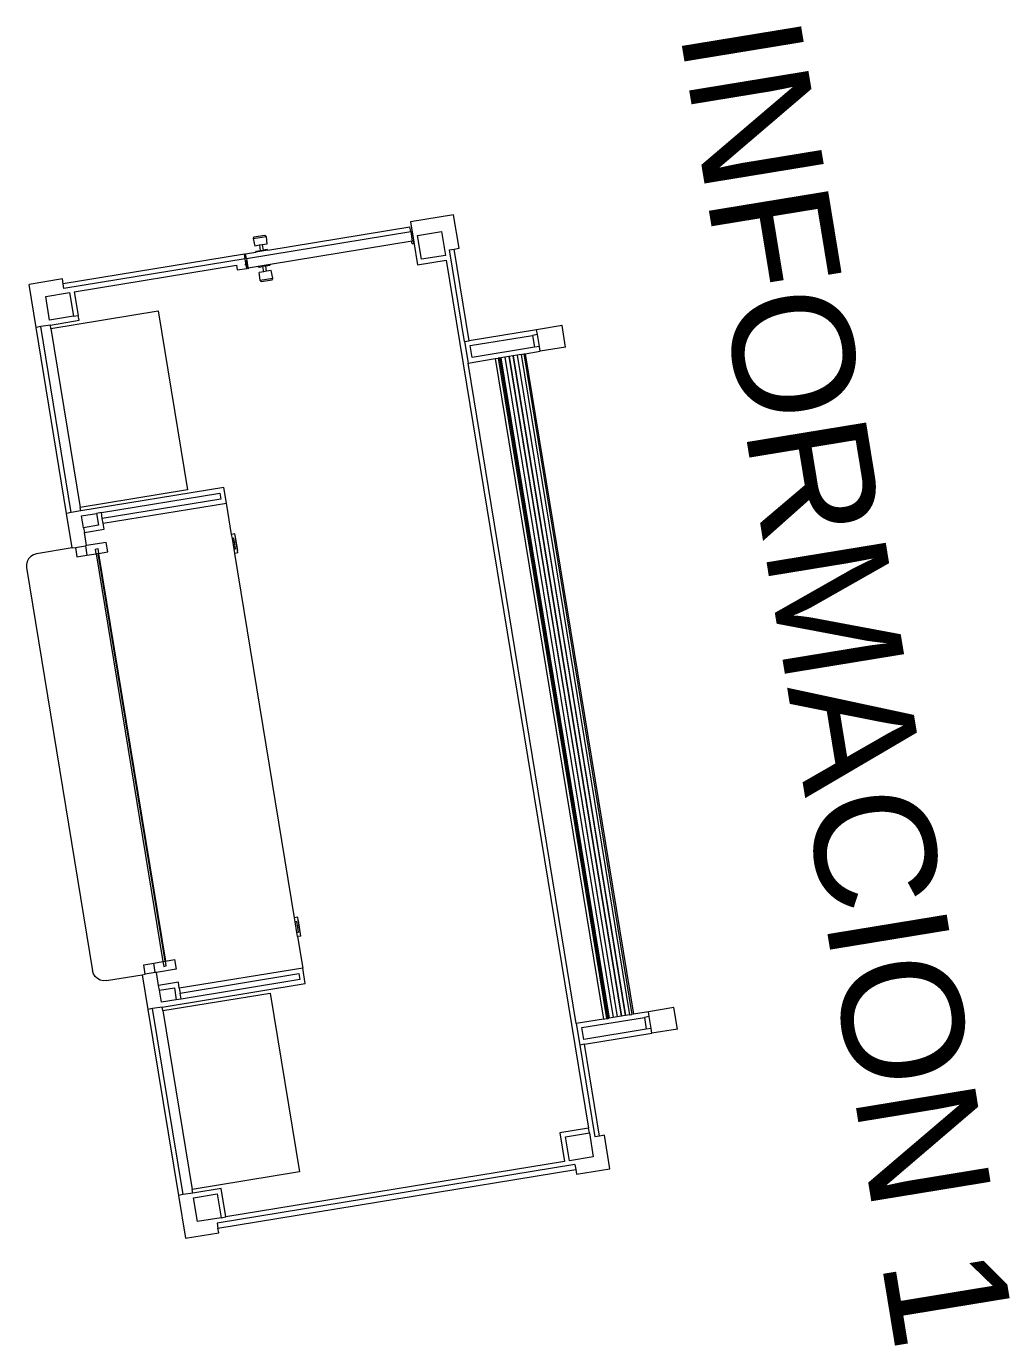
# Model space of a CAD drawing. Header units: metres. Extents: x 2 to 659295185, y -28 to 1124222152.
# Drawn here: x 655585.86 to 655589.93, y 1126563.69 to 1126569.14 of the extents above; entities that cross this region are included whole.
import ezdxf

# ---------------------------------------------------------------- set-up
doc = ezdxf.new("R2010")
doc.units = ezdxf.units.M
doc.header["$MEASUREMENT"] = 0
doc.layers.get('0').update_dxf_attribs({"linetype": 'CONTINUOUS'})
doc.layers.add('CCSM_XREF KIOSKOSE$0$Kiosko de Inf', color=42, linetype='CONTINUOUS')
doc.layers.add('modulo informacion', color=7, linetype='CONTINUOUS')
doc.styles.add('CCSM_XREF KIOSKOSE$0$Standard', font='txt')

msp = doc.modelspace()

# ---------------------------------------------------------------- linework, layer by layer
msp.add_line((655586.4327, 1126565.2762), (655586.1561, 1126566.9637))
msp.add_line((655586.4327, 1126565.2762), (655586.1561, 1126566.9637))
at = {"layer": 'modulo informacion', "lineweight": 5}
for p, q in [((655587.6251, 1126568.3647), (655587.4474, 1126568.3356)), ((655587.4474, 1126568.3356), (655587.4612, 1126568.2518)), ((655587.6477, 1126568.2266), (655587.6251, 1126568.3647)), ((655586.7681, 1126568.1837), (655587.448, 1126568.2952)), ((655586.7964, 1126568.2665), (655586.8491, 1126568.2752)), ((655586.7987, 1126568.2734), (655586.7964, 1126568.2665)), ((655586.7987, 1126568.2734), (655586.8447, 1126568.2809)), ((655586.8447, 1126568.2809), (655586.8491, 1126568.2752)), ((655586.8491, 1126568.2752), (655586.8526, 1126568.2436)), ((655586.8567, 1126568.2185), (655587.4448, 1126568.3149)), ((655587.448, 1126568.2952), (655587.4448, 1126568.3149)), ((655587.448, 1126568.2952), (655587.4545, 1126568.2557)), ((655587.4764, 1126568.2796), (655587.5756, 1126568.2958)), ((655587.4925, 1126568.1809), (655587.4764, 1126568.2796)), ((655587.5756, 1126568.2958), (655587.5917, 1126568.1971)), ((655586.7964, 1126568.2665), (655586.8032, 1126568.2355)), ((655586.8219, 1126568.2386), (655586.8032, 1126568.2355)), ((655586.8567, 1126568.2185), (655586.8073, 1126568.2104)), ((655586.8073, 1126568.2104), (655586.8094, 1126568.2146)), ((655586.8094, 1126568.2146), (655586.8254, 1126568.2173)), ((655586.8338, 1126568.2405), (655586.8219, 1126568.2386)), ((655586.8219, 1126568.2386), (655586.8254, 1126568.2173)), ((655586.8254, 1126568.2173), (655586.8373, 1126568.2192)), ((655586.8526, 1126568.2436), (655586.8338, 1126568.2405)), ((655586.8338, 1126568.2405), (655586.8373, 1126568.2192)), ((655586.8533, 1126568.2218), (655586.8373, 1126568.2192)), ((655586.8567, 1126568.2185), (655586.8533, 1126568.2218)), ((655587.4545, 1126568.2557), (655586.8664, 1126568.1593)), ((655587.4516, 1126568.2527), (655587.4513, 1126568.2514)), ((655587.4513, 1126568.2514), (655587.4513, 1126568.2501)), ((655587.4513, 1126568.2501), (655587.4517, 1126568.2489)), ((655587.4522, 1126568.2539), (655587.4516, 1126568.2527)), ((655587.4517, 1126568.2489), (655587.4524, 1126568.2478)), ((655587.4531, 1126568.2548), (655587.4522, 1126568.2539)), ((655587.4524, 1126568.2478), (655587.4533, 1126568.2469)), ((655587.4542, 1126568.2555), (655587.4531, 1126568.2548)), ((655587.4533, 1126568.2469), (655587.4545, 1126568.2463)), ((655587.4554, 1126568.2559), (655587.4542, 1126568.2555)), ((655587.4545, 1126568.2463), (655587.4558, 1126568.246)), ((655587.4568, 1126568.2559), (655587.4554, 1126568.2559)), ((655587.4558, 1126568.246), (655587.4571, 1126568.246)), ((655587.458, 1126568.2556), (655587.4568, 1126568.2559)), ((655587.4571, 1126568.246), (655587.4583, 1126568.2464)), ((655587.4592, 1126568.255), (655587.458, 1126568.2556)), ((655587.4583, 1126568.2464), (655587.4594, 1126568.2471)), ((655587.4601, 1126568.2541), (655587.4592, 1126568.255)), ((655587.4594, 1126568.2471), (655587.4603, 1126568.248)), ((655587.4608, 1126568.253), (655587.4601, 1126568.2541)), ((655587.4603, 1126568.248), (655587.4609, 1126568.2492)), ((655587.4612, 1126568.2518), (655587.4608, 1126568.253)), ((655587.4609, 1126568.2492), (655587.4612, 1126568.2504)), ((655587.4612, 1126568.2504), (655587.4612, 1126568.2518)), ((655587.4612, 1126568.2518), (655587.4766, 1126568.158)), ((655587.6082, 1126568.2201), (655587.628, 1126568.2233)), ((655587.6705, 1126567.8402), (655587.6082, 1126568.2201)), ((655587.628, 1126568.2233), (655587.6477, 1126568.2266)), ((655587.6903, 1126567.8434), (655587.628, 1126568.2233)), ((655586.7599, 1126568.2027), (655586.0099, 1126568.0797)), ((655586.7631, 1126568.1829), (655586.0131, 1126568.06)), ((655586.7631, 1126568.1829), (655586.7599, 1126568.2027)), ((655586.7662, 1126568.1643), (655586.7631, 1126568.1829)), ((655586.7637, 1126568.1606), (655586.7632, 1126568.1596)), ((655586.7643, 1126568.1616), (655586.7637, 1126568.1606)), ((655586.765, 1126568.1626), (655586.7643, 1126568.1616)), ((655586.7648, 1126568.2035), (655586.8073, 1126568.2104)), ((655586.7681, 1126568.1837), (655586.7648, 1126568.2035)), ((655586.7657, 1126568.1636), (655586.765, 1126568.1626)), ((655586.7662, 1126568.1643), (655586.7657, 1126568.1636)), ((655586.7664, 1126568.1646), (655586.7662, 1126568.1643)), ((655586.7672, 1126568.1583), (655586.7662, 1126568.1643)), ((655586.7671, 1126568.1655), (655586.7664, 1126568.1646)), ((655586.7679, 1126568.1664), (655586.7671, 1126568.1655)), ((655586.7687, 1126568.1673), (655586.7679, 1126568.1664)), ((655586.7681, 1126568.1837), (655586.7694, 1126568.1757)), ((655586.7694, 1126568.1757), (655586.7684, 1126568.1755)), ((655586.7684, 1126568.1755), (655586.7696, 1126568.1682)), ((655586.7695, 1126568.1681), (655586.7687, 1126568.1673)), ((655586.7694, 1126568.1757), (655586.7728, 1126568.155)), ((655586.7696, 1126568.1682), (655586.7695, 1126568.1681)), ((655586.7696, 1126568.1682), (655586.7711, 1126568.1589)), ((655586.7729, 1126568.1541), (655586.7697, 1126568.1739)), ((655587.4766, 1126568.158), (655587.595, 1126568.1774)), ((655587.5917, 1126568.1971), (655587.4925, 1126568.1809)), ((655587.595, 1126568.1774), (655588.1837, 1126564.5853)), ((655586.0558, 1126568.0467), (655586.7269, 1126568.1567)), ((655586.7269, 1126568.1567), (655586.7301, 1126568.137)), ((655586.7301, 1126568.137), (655586.7696, 1126568.1434)), ((655586.7626, 1126568.1585), (655586.7621, 1126568.1574)), ((655586.7672, 1126568.1583), (655586.7621, 1126568.1574)), ((655586.7632, 1126568.1596), (655586.7626, 1126568.1585)), ((655586.7711, 1126568.1589), (655586.7672, 1126568.1583)), ((655586.7696, 1126568.1434), (655586.7672, 1126568.1583)), ((655586.7711, 1126568.1589), (655586.7718, 1126568.1548)), ((655586.7728, 1126568.155), (655586.7718, 1126568.1548)), ((655586.7718, 1126568.1548), (655586.7741, 1126568.141)), ((655586.7728, 1126568.155), (655586.7746, 1126568.1443)), ((655586.7751, 1126568.1412), (655586.7741, 1126568.141)), ((655586.817, 1126568.1512), (655586.7746, 1126568.1443)), ((655586.7746, 1126568.1443), (655586.7751, 1126568.1412)), ((655586.8664, 1126568.1593), (655586.817, 1126568.1512)), ((655586.817, 1126568.1512), (655586.8203, 1126568.1479)), ((655586.8203, 1126568.1479), (655586.8364, 1126568.1505)), ((655586.8399, 1126568.1292), (655586.8211, 1126568.1261)), ((655586.8245, 1126568.0945), (655586.8211, 1126568.1261)), ((655586.8482, 1126568.1525), (655586.8364, 1126568.1505)), ((655586.8399, 1126568.1292), (655586.8364, 1126568.1505)), ((655586.8517, 1126568.1312), (655586.8399, 1126568.1292)), ((655586.8643, 1126568.1551), (655586.8482, 1126568.1525)), ((655586.8517, 1126568.1312), (655586.8482, 1126568.1525)), ((655586.8705, 1126568.1342), (655586.8517, 1126568.1312)), ((655586.8664, 1126568.1593), (655586.8643, 1126568.1551)), ((655586.8773, 1126568.1032), (655586.8705, 1126568.1342)), ((655586.0067, 1126568.0995), (655585.8685, 1126568.0768)), ((655585.8976, 1126567.8992), (655585.8685, 1126568.0768)), ((655586.0099, 1126568.0797), (655586.0067, 1126568.0995)), ((655586.0131, 1126568.06), (655586.0099, 1126568.0797)), ((655586.8245, 1126568.0945), (655586.8773, 1126568.1032)), ((655586.8289, 1126568.0888), (655586.8245, 1126568.0945)), ((655586.8289, 1126568.0888), (655586.875, 1126568.0964)), ((655586.875, 1126568.0964), (655586.8773, 1126568.1032)), ((655585.9374, 1126568.0273), (655586.0361, 1126568.0435)), ((655585.9536, 1126567.9286), (655585.9374, 1126568.0273)), ((655586.0361, 1126568.0435), (655586.0523, 1126567.9448)), ((655586.0558, 1126568.0467), (655586.072, 1126567.948)), ((655586.0523, 1126567.9448), (655585.9536, 1126567.9286)), ((655585.9593, 1126567.8941), (655586.4033, 1126567.9669)), ((655586.0523, 1126567.9448), (655586.072, 1126567.948)), ((655586.0753, 1126567.9283), (655586.072, 1126567.948)), ((655586.4033, 1126567.9669), (655586.5247, 1126567.2268)), ((655585.9174, 1126567.9024), (655585.8976, 1126567.8992)), ((655586.0238, 1126567.1295), (655585.8976, 1126567.8992)), ((655585.9568, 1126567.9089), (655585.9174, 1126567.9024)), ((655586.0435, 1126567.1327), (655585.9174, 1126567.9024)), ((655585.9568, 1126567.9089), (655586.0753, 1126567.9283)), ((655585.9593, 1126567.8941), (655585.9568, 1126567.9089)), ((655585.9593, 1126567.8941), (655586.0806, 1126567.154)), ((655587.9688, 1126567.8891), (655587.6903, 1126567.8434)), ((655588.074, 1126567.9063), (655587.9688, 1126567.8891)), ((655587.972, 1126567.8693), (655587.9688, 1126567.8891)), ((655588.0732, 1126567.9112), (655588.0733, 1126567.9113)), ((655588.0886, 1126567.8175), (655588.074, 1126567.9063)), ((655587.6705, 1126567.8402), (655587.6903, 1126567.8434)), ((655587.6705, 1126567.8402), (655587.6851, 1126567.7514)), ((655587.6935, 1126567.8237), (655587.9521, 1126567.8661)), ((655587.972, 1126567.8693), (655587.9521, 1126567.8661)), ((655587.9521, 1126567.8661), (655587.9602, 1126567.8167)), ((655587.9801, 1126567.82), (655587.972, 1126567.8693)), ((655587.7016, 1126567.7743), (655587.6935, 1126567.8237)), ((655587.9602, 1126567.8167), (655587.7016, 1126567.7743)), ((655587.854, 1126567.7791), (655587.8378, 1126567.7764)), ((655587.8547, 1126567.7792), (655587.854, 1126567.7791)), ((655587.854, 1126567.7791), (655588.3021, 1126565.0455)), ((655587.8709, 1126567.7818), (655587.8547, 1126567.7792)), ((655587.8547, 1126567.7792), (655588.3027, 1126565.0456)), ((655587.8716, 1126567.7819), (655587.8709, 1126567.7818)), ((655587.8709, 1126567.7818), (655588.319, 1126565.0483)), ((655587.8878, 1126567.7846), (655587.8716, 1126567.7819)), ((655587.8716, 1126567.7819), (655588.3196, 1126565.0484)), ((655587.8885, 1126567.7847), (655587.8878, 1126567.7846)), ((655587.8878, 1126567.7846), (655588.3359, 1126565.0511)), ((655587.9048, 1126567.7874), (655587.8885, 1126567.7847)), ((655587.8885, 1126567.7847), (655588.3366, 1126565.0512)), ((655587.9054, 1126567.7875), (655587.9048, 1126567.7874)), ((655587.9048, 1126567.7874), (655588.3528, 1126565.0538)), ((655587.9054, 1126567.7875), (655587.9153, 1126567.7891)), ((655587.9054, 1126567.7875), (655588.3535, 1126565.054)), ((655587.9153, 1126567.7891), (655587.922, 1126567.7902)), ((655587.9153, 1126567.7891), (655588.3633, 1126565.0556)), ((655587.922, 1126567.7902), (655587.9833, 1126567.8002)), ((655587.922, 1126567.7902), (655588.37, 1126565.0567)), ((655587.9801, 1126567.82), (655587.9602, 1126567.8167)), ((655587.9833, 1126567.8002), (655587.9801, 1126567.82)), ((655588.0886, 1126567.8175), (655587.9833, 1126567.8002)), ((655588.0894, 1126567.8126), (655588.0895, 1126567.8126)), ((655587.6851, 1126567.7514), (655587.797, 1126567.7697)), ((655588.1331, 1126565.0178), (655587.6851, 1126567.7514)), ((655587.797, 1126567.7697), (655587.8103, 1126567.7719)), ((655587.797, 1126567.7697), (655588.245, 1126565.0362)), ((655587.8168, 1126567.7729), (655587.8103, 1126567.7719)), ((655587.8103, 1126567.7719), (655588.2584, 1126565.0384)), ((655587.8168, 1126567.7729), (655587.8202, 1126567.7735)), ((655588.2648, 1126565.0394), (655587.8168, 1126567.7729)), ((655587.8209, 1126567.7736), (655587.8202, 1126567.7735)), ((655587.8202, 1126567.7735), (655588.2682, 1126565.04)), ((655587.8371, 1126567.7763), (655587.8209, 1126567.7736)), ((655587.8209, 1126567.7736), (655588.2689, 1126565.0401)), ((655587.8378, 1126567.7764), (655587.8371, 1126567.7763)), ((655587.8371, 1126567.7763), (655588.2851, 1126565.0428)), ((655587.8378, 1126567.7764), (655588.2858, 1126565.0429)), ((655586.6751, 1126567.2362), (655586.083, 1126567.1392)), ((655586.6856, 1126567.1721), (655586.6751, 1126567.2362)), ((655586.5247, 1126567.2268), (655586.0806, 1126567.154)), ((655586.1677, 1126567.1328), (655586.6586, 1126567.2132)), ((655586.6626, 1126567.1886), (655586.1717, 1126567.1081)), ((655586.6586, 1126567.2132), (655586.6626, 1126567.1886)), ((655586.0435, 1126567.1327), (655586.0238, 1126567.1295)), ((655586.0472, 1126566.9864), (655586.0238, 1126567.1295)), ((655586.083, 1126567.1392), (655586.0435, 1126567.1327)), ((655586.083, 1126567.1392), (655586.0806, 1126567.154)), ((655586.0862, 1126567.1194), (655586.1479, 1126567.1295)), ((655586.1677, 1126567.1328), (655586.1479, 1126567.1295)), ((655586.1479, 1126567.1295), (655586.156, 1126567.0802)), ((655586.1717, 1126567.1081), (655586.1677, 1126567.1328)), ((655586.1749, 1126567.0884), (655586.6856, 1126567.1721)), ((655586.7069, 1126567.0422), (655586.6856, 1126567.1721)), ((655586.0943, 1126567.0701), (655586.0862, 1126567.1194)), ((655586.156, 1126567.0802), (655586.0943, 1126567.0701)), ((655586.0943, 1126567.0701), (655586.0976, 1126567.0504)), ((655586.1749, 1126567.0884), (655586.1717, 1126567.1081)), ((655586.179, 1126567.0637), (655586.1749, 1126567.0884)), ((655586.0976, 1126567.0504), (655586.179, 1126567.0637)), ((655586.1065, 1126566.9961), (655586.0976, 1126567.0504)), ((655586.7203, 1126567.0444), (655586.7069, 1126567.0422)), ((655586.7098, 1126567.0248), (655586.7069, 1126567.0422)), ((655586.7163, 1126567.0259), (655586.7098, 1126567.0248)), ((655586.7169, 1126566.9814), (655586.7098, 1126567.0248)), ((655586.7188, 1126567.0107), (655586.7163, 1126567.0259)), ((655586.7225, 1126567.0313), (655586.7204, 1126567.0444)), ((655586.7225, 1126567.0313), (655586.7225, 1126567.0313)), ((655586.7225, 1126567.0313), (655586.7226, 1126567.0309)), ((655586.7226, 1126567.0309), (655586.7231, 1126567.0305)), ((655586.7229, 1126567.0292), (655586.7226, 1126567.0309)), ((655586.7228, 1126567.0292), (655586.7229, 1126567.0292)), ((655586.7257, 1126567.0118), (655586.7229, 1126567.0292)), ((655586.732, 1126566.9758), (655586.7231, 1126567.0305)), ((655585.8992, 1126566.9621), (655585.8867, 1126566.9583)), ((655586.0472, 1126566.9864), (655585.8992, 1126566.9621)), ((655586.0472, 1126566.9864), (655586.0601, 1126566.9885)), ((655586.0601, 1126566.9885), (655586.1015, 1126566.9953)), ((655586.0601, 1126566.9885), (655586.0666, 1126566.949)), ((655586.1065, 1126566.9961), (655586.1015, 1126566.9953)), ((655586.1065, 1126566.9961), (655586.1015, 1126566.9953)), ((655586.1015, 1126566.9953), (655586.108, 1126566.9558)), ((655586.1879, 1126567.0094), (655586.1065, 1126566.9961)), ((655586.108, 1126566.9558), (655586.1462, 1126566.9621)), ((655586.143, 1126566.9818), (655586.1529, 1126566.9834)), ((655586.1462, 1126566.9621), (655586.143, 1126566.9818)), ((655586.1561, 1126566.9637), (655586.1462, 1126566.9621)), ((655586.1462, 1126566.9621), (655586.4228, 1126565.2746)), ((655586.1529, 1126566.9834), (655586.1561, 1126566.9637)), ((655586.1561, 1126566.9637), (655586.1943, 1126566.9699)), ((655586.1943, 1126566.9699), (655586.1879, 1126567.0094)), ((655586.7169, 1126566.9814), (655586.7234, 1126566.9824)), ((655586.7197, 1126566.964), (655586.7169, 1126566.9814)), ((655586.7253, 1126567.0117), (655586.7188, 1126567.0107)), ((655586.7234, 1126566.9824), (655586.7188, 1126567.0107)), ((655586.7327, 1126566.9661), (655586.7197, 1126566.964)), ((655586.9669, 1126565.4558), (655586.7197, 1126566.964)), ((655586.7253, 1126567.0117), (655586.7257, 1126567.0118)), ((655586.7313, 1126566.9753), (655586.7253, 1126567.0117)), ((655586.7317, 1126566.9753), (655586.7257, 1126567.0118)), ((655586.7313, 1126566.9753), (655586.7317, 1126566.9753)), ((655586.7327, 1126566.9661), (655586.7313, 1126566.9753)), ((655586.7317, 1126566.9753), (655586.732, 1126566.9758)), ((655585.8605, 1126566.9304), (655585.8576, 1126566.9177)), ((655585.8576, 1126566.9177), (655585.858, 1126566.9047)), ((655585.858, 1126566.9047), (655586.1313, 1126565.2369)), ((655585.8667, 1126566.9419), (655585.8605, 1126566.9304)), ((655585.8756, 1126566.9515), (655585.8667, 1126566.9419)), ((655585.8867, 1126566.9583), (655585.8756, 1126566.9515)), ((655586.0666, 1126566.949), (655586.108, 1126566.9558)), ((655586.9803, 1126565.458), (655586.9669, 1126565.4558)), ((655586.9698, 1126565.4385), (655586.9669, 1126565.4558)), ((655586.9763, 1126565.4395), (655586.9698, 1126565.4385)), ((655586.9769, 1126565.395), (655586.9698, 1126565.4385)), ((655586.9788, 1126565.4243), (655586.9763, 1126565.4395)), ((655586.9825, 1126565.445), (655586.9804, 1126565.458)), ((655586.9825, 1126565.445), (655586.9825, 1126565.445)), ((655586.9825, 1126565.445), (655586.9826, 1126565.4446)), ((655586.9826, 1126565.4446), (655586.9831, 1126565.4442)), ((655586.9857, 1126565.4255), (655586.9826, 1126565.4446)), ((655586.9921, 1126565.3895), (655586.9831, 1126565.4442)), ((655586.9769, 1126565.395), (655586.9834, 1126565.3961)), ((655586.9797, 1126565.3777), (655586.9769, 1126565.395)), ((655586.9853, 1126565.4254), (655586.9788, 1126565.4243)), ((655586.9834, 1126565.3961), (655586.9788, 1126565.4243)), ((655586.9927, 1126565.3798), (655586.9797, 1126565.3777)), ((655586.9797, 1126565.3777), (655587.001, 1126565.2478)), ((655586.9853, 1126565.4254), (655586.9857, 1126565.4255)), ((655586.9913, 1126565.3889), (655586.9853, 1126565.4254)), ((655586.9917, 1126565.389), (655586.9857, 1126565.4255)), ((655586.9913, 1126565.3889), (655586.9917, 1126565.389)), ((655586.9927, 1126565.3798), (655586.9913, 1126565.3889)), ((655586.9917, 1126565.389), (655586.9921, 1126565.3895)), ((655586.3432, 1126565.2615), (655586.3846, 1126565.2683)), ((655586.3846, 1126565.2683), (655586.4228, 1126565.2746)), ((655586.3911, 1126565.2288), (655586.3846, 1126565.2683)), ((655586.4228, 1126565.2746), (655586.4327, 1126565.2762)), ((655586.4228, 1126565.2746), (655586.4261, 1126565.2548)), ((655586.4327, 1126565.2762), (655586.4709, 1126565.2825)), ((655586.4359, 1126565.2565), (655586.4327, 1126565.2762)), ((655586.4709, 1126565.2825), (655586.4774, 1126565.243)), ((655586.1351, 1126565.2244), (655586.1313, 1126565.2369)), ((655586.142, 1126565.2133), (655586.1351, 1126565.2244)), ((655586.1515, 1126565.2044), (655586.142, 1126565.2133)), ((655586.1888, 1126565.1957), (655586.3368, 1126565.2199)), ((655586.3368, 1126565.2199), (655586.3497, 1126565.2221)), ((655586.3368, 1126565.2199), (655586.3602, 1126565.0769)), ((655586.3497, 1126565.2221), (655586.3432, 1126565.2615)), ((655586.3911, 1126565.2288), (655586.3497, 1126565.2221)), ((655586.396, 1126565.2296), (655586.3911, 1126565.2288)), ((655586.396, 1126565.2296), (655586.3911, 1126565.2288)), ((655586.4774, 1126565.243), (655586.396, 1126565.2296)), ((655586.4049, 1126565.1754), (655586.396, 1126565.2296)), ((655586.4261, 1126565.2548), (655586.4359, 1126565.2565)), ((655587.001, 1126565.2478), (655586.4903, 1126565.164)), ((655586.4936, 1126565.1443), (655586.9845, 1126565.2248)), ((655586.9845, 1126565.2248), (655586.9886, 1126565.2001)), ((655587.0115, 1126565.1836), (655587.001, 1126565.2478)), ((655586.163, 1126565.1982), (655586.1515, 1126565.2044)), ((655586.1757, 1126565.1953), (655586.163, 1126565.1982)), ((655586.1888, 1126565.1957), (655586.1757, 1126565.1953)), ((655586.4863, 1126565.1887), (655586.4049, 1126565.1754)), ((655586.4081, 1126565.1556), (655586.4049, 1126565.1754)), ((655586.4081, 1126565.1556), (655586.4698, 1126565.1657)), ((655586.4194, 1126565.0866), (655587.0115, 1126565.1836)), ((655586.4698, 1126565.1657), (655586.4779, 1126565.1164)), ((655586.4903, 1126565.164), (655586.4863, 1126565.1887)), ((655586.4903, 1126565.164), (655586.4936, 1126565.1443)), ((655586.9886, 1126565.2001), (655586.4976, 1126565.1196)), ((655586.4162, 1126565.1063), (655586.4081, 1126565.1556)), ((655586.4779, 1126565.1164), (655586.4162, 1126565.1063)), ((655586.4219, 1126565.0718), (655586.8659, 1126565.1445)), ((655586.4976, 1126565.1196), (655586.4779, 1126565.1164)), ((655586.4976, 1126565.1196), (655586.4936, 1126565.1443)), ((655586.8659, 1126565.1445), (655586.9873, 1126564.4044)), ((655586.38, 1126565.0801), (655586.3602, 1126565.0769)), ((655586.3602, 1126565.0769), (655586.4864, 1126564.3071)), ((655586.4194, 1126565.0866), (655586.38, 1126565.0801)), ((655586.5061, 1126564.3104), (655586.38, 1126565.0801)), ((655586.4219, 1126565.0718), (655586.4194, 1126565.0866)), ((655586.4219, 1126565.0718), (655586.5432, 1126564.3316)), ((655588.319, 1126565.0483), (655588.3027, 1126565.0456)), ((655588.3196, 1126565.0484), (655588.319, 1126565.0483)), ((655588.3359, 1126565.0511), (655588.3196, 1126565.0484)), ((655588.3366, 1126565.0512), (655588.3359, 1126565.0511)), ((655588.3528, 1126565.0538), (655588.3366, 1126565.0512)), ((655588.3535, 1126565.054), (655588.3528, 1126565.0538)), ((655588.3535, 1126565.054), (655588.3633, 1126565.0556)), ((655588.37, 1126565.0567), (655588.3633, 1126565.0556)), ((655588.4314, 1126565.0667), (655588.37, 1126565.0567)), ((655588.5366, 1126565.084), (655588.4314, 1126565.0667)), ((655588.4346, 1126565.047), (655588.4314, 1126565.0667)), ((655588.5358, 1126565.0889), (655588.5359, 1126565.0889)), ((655588.5512, 1126564.9952), (655588.5366, 1126565.084)), ((655588.245, 1126565.0362), (655588.1331, 1126565.0178)), ((655588.1331, 1126565.0178), (655588.1477, 1126564.929)), ((655588.1561, 1126565.0013), (655588.4147, 1126565.0437)), ((655588.1642, 1126564.952), (655588.1561, 1126565.0013)), ((655588.4228, 1126564.9944), (655588.1642, 1126564.952)), ((655588.245, 1126565.0362), (655588.2584, 1126565.0384)), ((655588.2584, 1126565.0384), (655588.2648, 1126565.0394)), ((655588.2648, 1126565.0394), (655588.2682, 1126565.04)), ((655588.2689, 1126565.0401), (655588.2682, 1126565.04)), ((655588.2851, 1126565.0428), (655588.2689, 1126565.0401)), ((655588.2858, 1126565.0429), (655588.2851, 1126565.0428)), ((655588.3021, 1126565.0455), (655588.2858, 1126565.0429)), ((655588.3027, 1126565.0456), (655588.3021, 1126565.0455)), ((655588.4346, 1126565.047), (655588.4147, 1126565.0437)), ((655588.4147, 1126565.0437), (655588.4228, 1126564.9944)), ((655588.4427, 1126564.9976), (655588.4228, 1126564.9944)), ((655588.4427, 1126564.9976), (655588.4346, 1126565.047)), ((655588.4459, 1126564.9779), (655588.4427, 1126564.9976)), ((655588.5512, 1126564.9952), (655588.4459, 1126564.9779)), ((655588.1674, 1126564.9323), (655588.4459, 1126564.9779)), ((655588.552, 1126564.9902), (655588.5521, 1126564.9902)), ((655588.1674, 1126564.9323), (655588.1477, 1126564.929)), ((655588.1477, 1126564.929), (655588.21, 1126564.5491)), ((655588.2297, 1126564.5523), (655588.1674, 1126564.9323)), ((655588.1837, 1126564.5853), (655588.0653, 1126564.5659)), ((655588.0653, 1126564.5659), (655588.0847, 1126564.4475)), ((655588.0883, 1126564.5494), (655588.187, 1126564.5656)), ((655588.187, 1126564.5656), (655588.1837, 1126564.5853)), ((655588.187, 1126564.5656), (655588.2032, 1126564.4669)), ((655588.1045, 1126564.4507), (655588.0883, 1126564.5494)), ((655588.2297, 1126564.5523), (655588.21, 1126564.5491)), ((655588.2494, 1126564.5556), (655588.2297, 1126564.5523)), ((655588.2721, 1126564.4174), (655588.2494, 1126564.5556)), ((655588.0847, 1126564.4475), (655586.6834, 1126564.2178)), ((655588.2032, 1126564.4669), (655588.1045, 1126564.4507)), ((655586.9873, 1126564.4044), (655586.5432, 1126564.3316)), ((655588.1274, 1126564.4342), (655586.6472, 1126564.1916)), ((655586.6504, 1126564.1719), (655588.1307, 1126564.4145)), ((655588.1274, 1126564.4342), (655588.1307, 1126564.4145)), ((655588.1307, 1126564.4145), (655588.1339, 1126564.3948)), ((655588.1339, 1126564.3948), (655588.2721, 1126564.4174)), ((655586.5061, 1126564.3104), (655586.4864, 1126564.3071)), ((655586.4864, 1126564.3071), (655586.5155, 1126564.1295)), ((655586.5456, 1126564.3168), (655586.5061, 1126564.3104)), ((655586.5456, 1126564.3168), (655586.5432, 1126564.3316)), ((655586.664, 1126564.3362), (655586.5456, 1126564.3168)), ((655586.5488, 1126564.2971), (655586.6475, 1126564.3133)), ((655586.565, 1126564.1984), (655586.5488, 1126564.2971)), ((655586.6475, 1126564.3133), (655586.6637, 1126564.2146)), ((655586.6834, 1126564.2178), (655586.664, 1126564.3362)), ((655586.6637, 1126564.2146), (655586.565, 1126564.1984)), ((655586.6472, 1126564.1916), (655586.6504, 1126564.1719)), ((655586.6637, 1126564.2146), (655586.6834, 1126564.2178)), ((655586.5155, 1126564.1295), (655586.6537, 1126564.1521)), ((655586.6537, 1126564.1521), (655586.6504, 1126564.1719))]:
    msp.add_line(p, q, dxfattribs=at)

# ---------------------------------------------------------------- texts
at = {"layer": 'CCSM_XREF KIOSKOSE$0$Kiosko de Inf', "lineweight": 5, "insert": (655589.053, 1126569.2083), "char_height": 0.2, "attachment_point": 1, "rotation": 279.308, "style": 'CCSM_XREF KIOSKOSE$0$Standard'}
msp.add_mtext_dynamic_manual_height_columns('\\pt2.6;{\\fArial|b0|i0|c0|p34;\\H2.5x;INFORMACION 1}', width=7.561207, gutter_width=1, heights=[0], dxfattribs=at)

doc.saveas('drawing.dxf')
